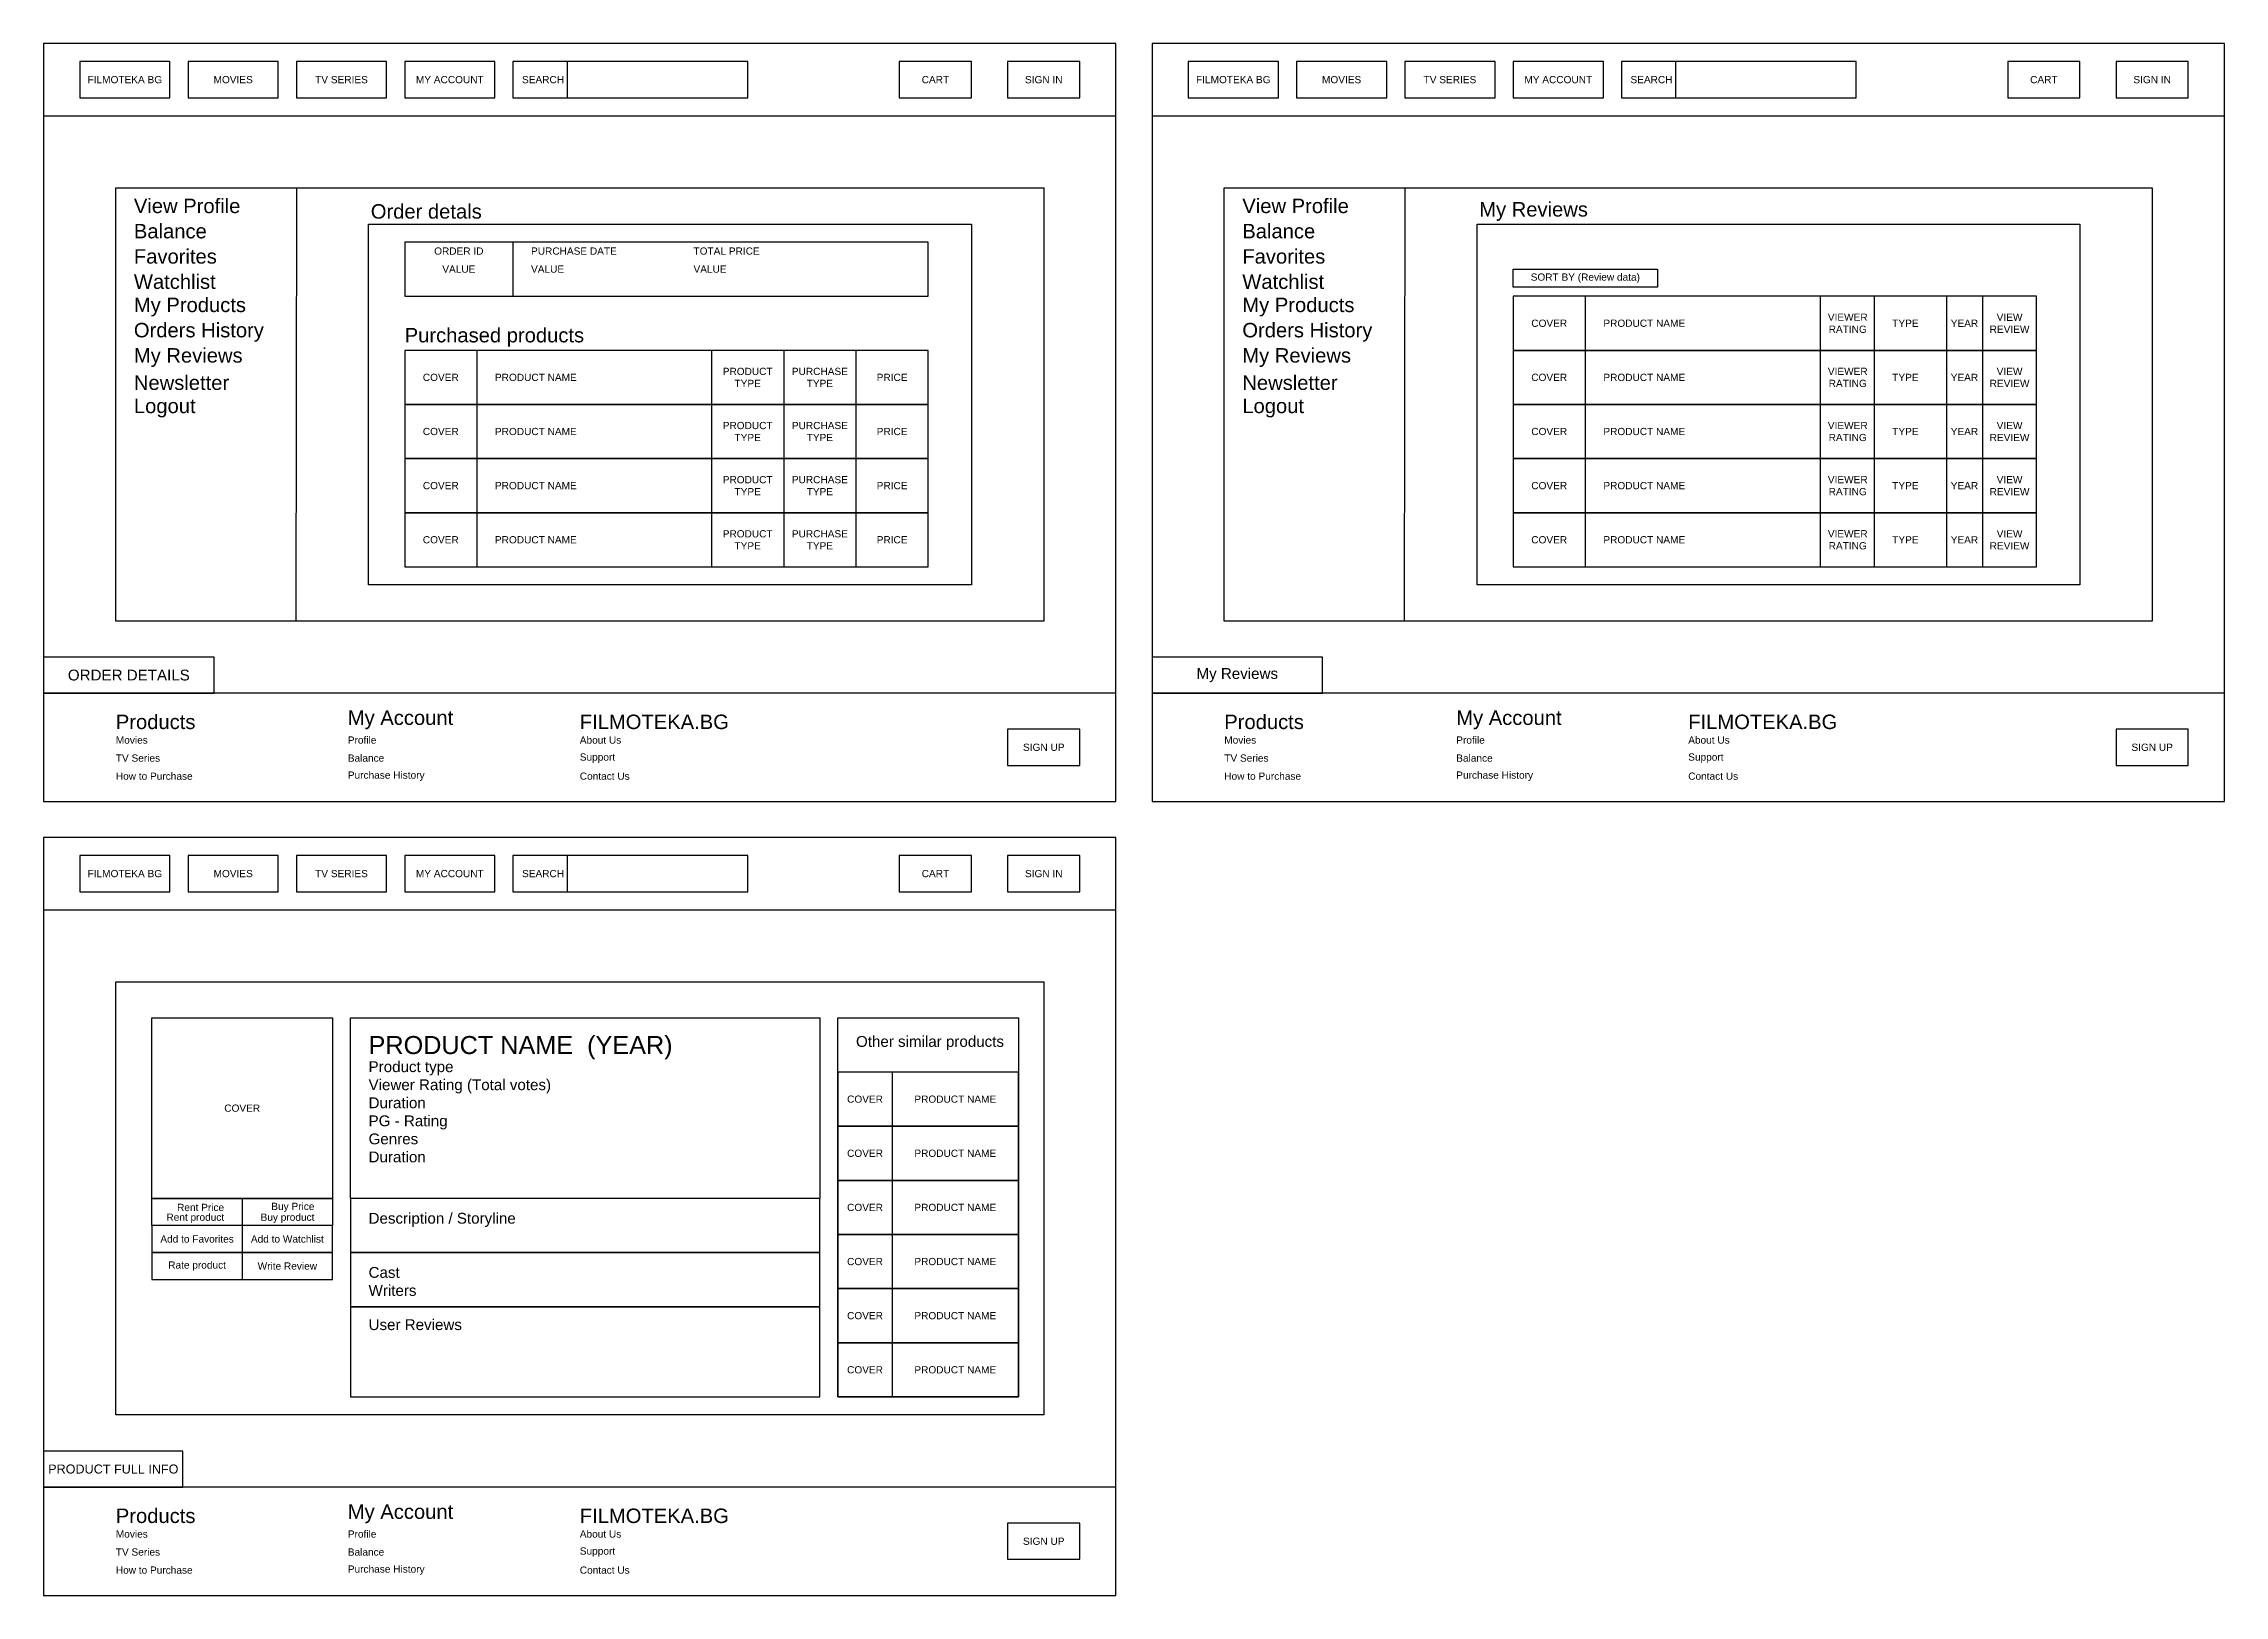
# Model space of a CAD drawing. Header units: inches. Extents: x 698 to 1619, y 429 to 1299.
# Drawn here: x 1015 to 1619, y 429 to 859 of the extents above; entities that cross this region are included whole.
import ezdxf

# ---------------------------------------------------------------- set-up
doc = ezdxf.new("R2010")
doc.units = ezdxf.units.IN
doc.header["$MEASUREMENT"] = 0
doc.styles.get("Standard").update_dxf_attribs({"font": 'arial.ttf'})

msp = doc.modelspace()

# ---------------------------------------------------------------- linework, layer by layer
msp.add_line((1044.79, 538.89), (1094.79, 538.89))
for points in [[(1014.79, 858.89), (1014.79, 648.89), (1311.79, 648.89), (1311.79, 858.89)], [(1014.79, 858.89), (1014.79, 838.89), (1311.79, 838.89), (1311.79, 858.89)], [(1321.79, 858.89), (1321.79, 648.89), (1618.79, 648.89), (1618.79, 858.89)], [(1321.79, 858.89), (1321.79, 838.89), (1618.79, 838.89), (1618.79, 858.89)], [(1024.79, 853.89), (1024.79, 843.89), (1049.79, 843.89), (1049.79, 853.89)], [(1054.79, 853.89), (1054.79, 843.89), (1079.79, 843.89), (1079.79, 853.89)], [(1084.79, 853.89), (1084.79, 843.89), (1109.79, 843.89), (1109.79, 853.89)], [(1114.79, 853.89), (1114.79, 843.89), (1139.79, 843.89), (1139.79, 853.89)], [(1144.79, 853.89), (1144.79, 843.89), (1209.79, 843.89), (1209.79, 853.89)], [(1251.79, 853.89), (1251.79, 843.89), (1271.79, 843.89), (1271.79, 853.89)], [(1281.79, 853.89), (1281.79, 843.89), (1301.79, 843.89), (1301.79, 853.89)], [(1331.79, 853.89), (1331.79, 843.89), (1356.79, 843.89), (1356.79, 853.89)], [(1361.79, 853.89), (1361.79, 843.89), (1386.79, 843.89), (1386.79, 853.89)], [(1391.79, 853.89), (1391.79, 843.89), (1416.79, 843.89), (1416.79, 853.89)], [(1421.79, 853.89), (1421.79, 843.89), (1446.79, 843.89), (1446.79, 853.89)], [(1451.79, 853.89), (1451.79, 843.89), (1516.79, 843.89), (1516.79, 853.89)], [(1558.79, 853.89), (1558.79, 843.89), (1578.79, 843.89), (1578.79, 853.89)], [(1588.79, 853.89), (1588.79, 843.89), (1608.79, 843.89), (1608.79, 853.89)], [(1034.79, 818.89), (1291.79, 818.89), (1291.79, 698.89), (1034.79, 698.89)], [(1034.79, 818.89), (1084.79, 818.89), (1084.65, 698.89), (1034.79, 698.89)], [(1341.79, 818.89), (1598.79, 818.89), (1598.79, 698.89), (1341.79, 698.89)], [(1341.79, 818.89), (1391.79, 818.89), (1391.65, 698.89), (1341.79, 698.89)], [(1104.79, 808.89), (1271.79, 808.89), (1271.79, 708.89), (1104.79, 708.89)], [(1259.79, 803.89), (1114.79, 803.89), (1114.79, 788.89), (1259.79, 788.89)], [(1411.79, 808.89), (1578.79, 808.89), (1578.79, 708.89), (1411.79, 708.89)], [(1421.79, 796.39), (1461.79, 796.39), (1461.79, 791.39), (1421.79, 791.39)], [(1566.79, 788.89), (1421.79, 788.89), (1421.79, 773.89), (1566.79, 773.89)], [(1259.79, 773.89), (1114.79, 773.89), (1114.79, 758.89), (1259.79, 758.89)], [(1566.79, 773.89), (1421.79, 773.89), (1421.79, 758.89), (1566.79, 758.89)], [(1259.79, 758.89), (1114.79, 758.89), (1114.79, 743.89), (1259.79, 743.89)], [(1566.79, 758.89), (1421.79, 758.89), (1421.79, 743.89), (1566.79, 743.89)], [(1259.79, 743.89), (1114.79, 743.89), (1114.79, 728.89), (1259.79, 728.89)], [(1566.79, 743.89), (1421.79, 743.89), (1421.79, 728.89), (1566.79, 728.89)], [(1259.79, 728.89), (1114.79, 728.89), (1114.79, 713.89), (1259.79, 713.89)], [(1566.79, 728.89), (1421.79, 728.89), (1421.79, 713.89), (1566.79, 713.89)], [(1014.79, 688.89), (1014.79, 678.89), (1061.99, 678.89), (1061.99, 688.89)], [(1321.79, 688.89), (1321.79, 678.89), (1368.99, 678.89), (1368.99, 688.89)], [(1014.79, 678.89), (1014.79, 648.89), (1311.79, 648.89), (1311.79, 678.89)], [(1321.79, 678.89), (1321.79, 648.89), (1618.79, 648.89), (1618.79, 678.89)], [(1281.79, 668.89), (1281.79, 658.89), (1301.79, 658.89), (1301.79, 668.89)], [(1588.79, 668.89), (1588.79, 658.89), (1608.79, 658.89), (1608.79, 668.89)], [(1014.79, 638.89), (1014.79, 428.89), (1311.79, 428.89), (1311.79, 638.89)], [(1014.79, 638.89), (1014.79, 618.89), (1311.79, 618.89), (1311.79, 638.89)], [(1024.79, 633.89), (1024.79, 623.89), (1049.79, 623.89), (1049.79, 633.89)], [(1054.79, 633.89), (1054.79, 623.89), (1079.79, 623.89), (1079.79, 633.89)], [(1084.79, 633.89), (1084.79, 623.89), (1109.79, 623.89), (1109.79, 633.89)], [(1114.79, 633.89), (1114.79, 623.89), (1139.79, 623.89), (1139.79, 633.89)], [(1144.79, 633.89), (1144.79, 623.89), (1209.79, 623.89), (1209.79, 633.89)], [(1251.79, 633.89), (1251.79, 623.89), (1271.79, 623.89), (1271.79, 633.89)], [(1281.79, 633.89), (1281.79, 623.89), (1301.79, 623.89), (1301.79, 633.89)], [(1034.79, 598.89), (1291.79, 598.89), (1291.79, 478.89), (1034.79, 478.89)], [(1044.79, 588.89), (1094.79, 588.89), (1094.79, 538.89), (1044.79, 538.89)], [(1099.79, 588.89), (1229.79, 588.89), (1229.79, 538.89), (1099.79, 538.89)], [(1234.79, 588.89), (1284.79, 588.89), (1284.79, 483.89), (1234.79, 483.89)], [(1234.79, 558.89), (1284.79, 558.89), (1284.79, 573.89), (1234.79, 573.89)], [(1234.79, 543.89), (1284.79, 543.89), (1284.79, 558.89), (1234.79, 558.89)], [(1234.79, 528.89), (1284.79, 528.89), (1284.79, 543.89), (1234.79, 543.89)], [(1044.79, 538.89), (1094.79, 538.89), (1094.79, 531.39), (1044.79, 531.39)], [(1229.79, 538.89), (1099.79, 538.89), (1099.79, 523.89), (1229.79, 523.89)], [(1094.79, 531.39), (1044.79, 531.39), (1044.79, 523.89), (1094.79, 523.89)], [(1234.79, 513.89), (1284.79, 513.89), (1284.79, 528.89), (1234.79, 528.89)], [(1094.79, 523.89), (1044.79, 523.89), (1044.79, 516.39), (1094.79, 516.39)], [(1229.79, 523.89), (1099.79, 523.89), (1099.79, 508.89), (1229.79, 508.89)], [(1234.79, 498.89), (1284.79, 498.89), (1284.79, 513.89), (1234.79, 513.89)], [(1229.79, 508.89), (1099.79, 508.89), (1099.79, 483.89), (1229.79, 483.89)], [(1234.79, 483.89), (1284.79, 483.89), (1284.79, 498.89), (1234.79, 498.89)], [(1014.79, 468.89), (1014.79, 458.89), (1053.39, 458.89), (1053.39, 468.89)], [(1014.79, 458.89), (1014.79, 428.89), (1311.79, 428.89), (1311.79, 458.89)], [(1281.79, 448.89), (1281.79, 438.89), (1301.79, 438.89), (1301.79, 448.89)]]:
    msp.add_lwpolyline(points, close=True)
for points in [[(1159.79, 853.89), (1159.79, 843.89)], [(1466.79, 853.89), (1466.79, 843.89)], [(1144.79, 803.89), (1144.79, 788.89)], [(1441.79, 788.89), (1441.79, 713.89)], [(1506.79, 788.89), (1506.79, 713.89)], [(1521.79, 788.89), (1521.79, 713.89)], [(1541.79, 788.89), (1541.79, 713.89)], [(1551.79, 788.89), (1551.79, 713.89)], [(1134.79, 773.89), (1134.79, 713.89)], [(1199.79, 773.89), (1199.79, 713.89)], [(1219.79, 773.89), (1219.79, 713.89)], [(1239.79, 773.89), (1239.79, 713.89)], [(1159.79, 633.89), (1159.79, 623.89)], [(1249.79, 573.89), (1249.79, 558.89)], [(1249.79, 558.89), (1249.79, 543.89)], [(1249.79, 543.89), (1249.79, 528.89)], [(1069.79, 538.89), (1069.79, 516.39)], [(1249.79, 528.89), (1249.79, 513.89)], [(1249.79, 513.89), (1249.79, 498.89)], [(1249.79, 498.89), (1249.79, 483.89)]]:
    msp.add_lwpolyline(points)

# ---------------------------------------------------------------- texts
for s, width, insert, char_height, attachment_point in [('FILMOTEKA BG', 23.0842, (1037.29, 848.89), 2, 5), ('MOVIES', 23.0842, (1067.29, 848.89), 2, 5), ('TV SERIES', 23.0842, (1097.29, 848.89), 2, 5), ('MY ACCOUNT', 23.0842, (1127.29, 848.89), 2, 5), ('SEARCH', 23.0842, (1147.29, 848.89), 2, 4), ('CART', 23.0842, (1261.79, 848.89), 2, 5), ('SIGN IN', 23.0842, (1291.79, 848.89), 2, 5), ('FILMOTEKA BG', 23.0842, (1344.29, 848.89), 2, 5), ('MOVIES', 23.0842, (1374.29, 848.89), 2, 5), ('TV SERIES', 23.0842, (1404.29, 848.89), 2, 5), ('MY ACCOUNT', 23.0842, (1434.29, 848.89), 2, 5), ('SEARCH', 23.0842, (1454.29, 848.89), 2, 4), ('CART', 23.0842, (1568.79, 848.89), 2, 5), ('SIGN IN', 23.0842, (1598.79, 848.89), 2, 5), ('Order detals', 95.0468, (1105.4, 812.36), 4, 4), ('My Reviews', 95.0468, (1412.4, 812.36), 4, 4), ('ORDER ID', 23.0842, (1129.79, 801.39), 2, 5), ('VALUE', 23.0842, (1129.79, 796.39), 2, 5), ('VALUE', 29.5047, (1149.79, 796.39), 2, 4), ('PURCHASE DATE', 29.5047, (1149.79, 801.39), 2, 4), ('VALUE', 29.5047, (1194.79, 796.39), 2, 4), ('TOTAL PRICE', 29.5047, (1194.79, 801.39), 2, 4), ('SORT BY (Review data)', 41.8584, (1441.79, 793.89), 2, 5), ('Purchased products', 95.0468, (1114.79, 774.89), 4, 7), ('COVER', 23.0842, (1431.79, 781.39), 2, 5), ('PRODUCT NAME', 23.0842, (1446.79, 781.39), 2, 4), ('VIEWER^JRATING', 9.3672, (1514.47, 781.39), 2, 5), ('TYPE', 9.3672, (1526.79, 781.39), 2, 4), ('YEAR', 9.3672, (1546.79, 781.39), 2, 5), ('VIEW REVIEW', 9.3672, (1559.29, 781.39), 2, 5), ('COVER', 23.0842, (1124.79, 766.39), 2, 5), ('PRODUCT NAME', 23.0842, (1139.79, 766.39), 2, 4), ('PRODUCT TYPE', 9.3672, (1209.79, 766.39), 2, 5), ('PURCHASE TYPE', 9.3672, (1229.79, 766.39), 2, 5), ('PRICE', 9.3672, (1249.79, 766.39), 2, 5), ('COVER', 23.0842, (1431.79, 766.39), 2, 5), ('PRODUCT NAME', 23.0842, (1446.79, 766.39), 2, 4), ('VIEWER^JRATING', 9.3672, (1514.47, 766.39), 2, 5), ('TYPE', 9.3672, (1526.79, 766.39), 2, 4), ('YEAR', 9.3672, (1546.79, 766.39), 2, 5), ('VIEW REVIEW', 9.3672, (1559.29, 766.39), 2, 5), ('COVER', 23.0842, (1124.79, 751.39), 2, 5), ('PRODUCT NAME', 23.0842, (1139.79, 751.39), 2, 4), ('PRODUCT TYPE', 9.3672, (1209.79, 751.39), 2, 5), ('PURCHASE TYPE', 9.3672, (1229.79, 751.39), 2, 5), ('PRICE', 9.3672, (1249.79, 751.39), 2, 5), ('COVER', 23.0842, (1431.79, 751.39), 2, 5), ('PRODUCT NAME', 23.0842, (1446.79, 751.39), 2, 4), ('VIEWER^JRATING', 9.3672, (1514.47, 751.39), 2, 5), ('TYPE', 9.3672, (1526.79, 751.39), 2, 4), ('YEAR', 9.3672, (1546.79, 751.39), 2, 5), ('VIEW REVIEW', 9.3672, (1559.29, 751.39), 2, 5), ('COVER', 23.0842, (1124.79, 736.39), 2, 5), ('PRODUCT NAME', 23.0842, (1139.79, 736.39), 2, 4), ('PRODUCT TYPE', 9.3672, (1209.79, 736.39), 2, 5), ('PURCHASE TYPE', 9.3672, (1229.79, 736.39), 2, 5), ('PRICE', 9.3672, (1249.79, 736.39), 2, 5), ('COVER', 23.0842, (1431.79, 736.39), 2, 5), ('PRODUCT NAME', 23.0842, (1446.79, 736.39), 2, 4), ('VIEWER^JRATING', 9.3672, (1514.47, 736.39), 2, 5), ('TYPE', 9.3672, (1526.79, 736.39), 2, 4), ('YEAR', 9.3672, (1546.79, 736.39), 2, 5), ('VIEW REVIEW', 9.3672, (1559.29, 736.39), 2, 5), ('COVER', 23.0842, (1124.79, 721.39), 2, 5), ('PRODUCT NAME', 23.0842, (1139.79, 721.39), 2, 4), ('PRODUCT TYPE', 9.3672, (1209.79, 721.39), 2, 5), ('PURCHASE TYPE', 9.3672, (1229.79, 721.39), 2, 5), ('PRICE', 9.3672, (1249.79, 721.39), 2, 5), ('COVER', 23.0842, (1431.79, 721.39), 2, 5), ('PRODUCT NAME', 23.0842, (1446.79, 721.39), 2, 4), ('VIEWER^JRATING', 9.3672, (1514.47, 721.39), 2, 5), ('TYPE', 9.3672, (1526.79, 721.39), 2, 4), ('YEAR', 9.3672, (1546.79, 721.39), 2, 5), ('VIEW REVIEW', 9.3672, (1559.29, 721.39), 2, 5), ('Products', 23.0842, (1034.79, 668.89), 4, 7), ('My Account', 30.4886, (1099.04, 668.89), 4, 7), ('FILMOTEKA.BG', 23.0842, (1163.29, 668.89), 4, 7), ('Products', 23.0842, (1341.79, 668.89), 4, 7), ('My Account', 30.4886, (1406.04, 668.89), 4, 7), ('FILMOTEKA.BG', 23.0842, (1470.29, 668.89), 4, 7), ('SIGN UP', 23.0842, (1291.79, 663.89), 2, 5), ('SIGN UP', 23.0842, (1598.79, 663.89), 2, 5), ('FILMOTEKA BG', 23.0842, (1037.29, 628.89), 2, 5), ('MOVIES', 23.0842, (1067.29, 628.89), 2, 5), ('TV SERIES', 23.0842, (1097.29, 628.89), 2, 5), ('MY ACCOUNT', 23.0842, (1127.29, 628.89), 2, 5), ('SEARCH', 23.0842, (1147.29, 628.89), 2, 4), ('CART', 23.0842, (1261.79, 628.89), 2, 5), ('SIGN IN', 23.0842, (1291.79, 628.89), 2, 5), ('PRODUCT NAME  (YEAR)', 93.8725, (1104.79, 583.89), 5, 1), ('Other similar products', 93.8725, (1239.79, 583.89), 3, 1), ('Product type', 93.8725, (1104.79, 576.89), 3, 1), ('Viewer Rating (Total votes)', 93.8725, (1104.79, 571.89), 3, 1), ('COVER', 23.0842, (1069.79, 563.89), 2, 5), ('Duration', 93.8725, (1104.79, 566.89), 3, 1), ('PG - Rating', 93.8725, (1104.79, 561.89), 3, 1), ('COVER', 23.0842, (1242.29, 566.39), 2, 5), ('PRODUCT NAME', 23.0842, (1267.29, 566.39), 2, 5), ('Genres', 93.8725, (1104.79, 556.89), 3, 1), ('Duration', 93.8725, (1104.79, 551.89), 3, 1), ('COVER', 23.0842, (1242.29, 551.39), 2, 5), ('PRODUCT NAME', 23.0842, (1267.29, 551.39), 2, 5), ('Buy Price', 17.4579, (1089.79, 536.39), 2, 6), ('Rent Price', 17.4579, (1064.79, 536.39), 2, 6), ('Description / Storyline', 93.8725, (1104.79, 534.89), 3, 1), ('COVER', 23.0842, (1242.29, 536.39), 2, 5), ('PRODUCT NAME', 23.0842, (1267.29, 536.39), 2, 5), ('Cast', 93.8725, (1104.79, 519.89), 3, 1), ('COVER', 23.0842, (1242.29, 521.39), 2, 5), ('PRODUCT NAME', 23.0842, (1267.29, 521.39), 2, 5), ('Writers', 93.8725, (1104.79, 514.89), 3, 1), ('COVER', 23.0842, (1242.29, 506.39), 2, 5), ('PRODUCT NAME', 23.0842, (1267.29, 506.39), 2, 5), ('User Reviews', 93.8725, (1104.79, 505.41), 3, 1), ('COVER', 23.0842, (1242.29, 491.39), 2, 5), ('PRODUCT NAME', 23.0842, (1267.29, 491.39), 2, 5), ('Products', 23.0842, (1034.79, 448.89), 4, 7), ('My Account', 30.4886, (1099.04, 448.89), 4, 7), ('FILMOTEKA.BG', 23.0842, (1163.29, 448.89), 4, 7), ('SIGN UP', 23.0842, (1291.79, 443.89), 2, 5)]:
    msp.add_mtext_dynamic_manual_height_columns(s, width=width, gutter_width=1, heights=[0], dxfattribs=dict(insert=insert, char_height=char_height, attachment_point=attachment_point))
at = {"color": 5}
for s, width, insert, char_height, attachment_point in [('View Profile', 36.4583, (1039.79, 813.89), 4, 4), ('View Profile', 36.4583, (1346.79, 813.89), 4, 4), ('Balance', 36.4583, (1039.79, 806.89), 4, 4), ('Balance', 36.4583, (1346.79, 806.89), 4, 4), ('Favorites', 36.4583, (1039.79, 799.89), 4, 4), ('Favorites', 36.4583, (1346.79, 799.89), 4, 4), ('Watchlist', 36.4583, (1039.79, 792.89), 4, 4), ('Watchlist', 36.4583, (1346.79, 792.89), 4, 4), ('My Products', 36.4583, (1039.79, 785.89), 4, 4), ('My Products', 36.4583, (1346.79, 785.89), 4, 4), ('Orders History', 36.4583, (1346.79, 778.89), 4, 4), ('My Reviews', 36.4583, (1039.79, 771.89), 4, 4), ('Newsletter', 36.4583, (1039.79, 764.89), 4, 4), ('Newsletter', 36.4583, (1346.79, 764.89), 4, 4), ('Logout', 36.4583, (1039.79, 757.89), 4, 4), ('Logout', 36.4583, (1346.79, 757.89), 4, 4), ('Movies', 23.0842, (1034.79, 665.89), 2, 4), ('Profile', 23.0842, (1099.04, 665.89), 2, 4), ('About Us', 23.0842, (1163.29, 665.89), 2, 4), ('Movies', 23.0842, (1341.79, 665.89), 2, 4), ('Profile', 23.0842, (1406.04, 665.89), 2, 4), ('About Us', 23.0842, (1470.29, 665.89), 2, 4), ('TV Series', 23.0842, (1034.79, 660.89), 2, 4), ('Balance', 23.0842, (1099.04, 660.89), 2, 4), ('Support', 23.0842, (1163.29, 660.89), 2, 4), ('TV Series', 23.0842, (1341.79, 660.89), 2, 4), ('Balance', 23.0842, (1406.04, 660.89), 2, 4), ('Support', 23.0842, (1470.29, 660.89), 2, 4), ('How to Purchase', 23.0842, (1034.79, 655.89), 2, 4), ('Purchase History', 23.0842, (1099.04, 655.89), 2, 4), ('Contact Us', 23.0842, (1163.29, 655.89), 2, 4), ('How to Purchase', 23.0842, (1341.79, 655.89), 2, 4), ('Purchase History', 23.0842, (1406.04, 655.89), 2, 4), ('Contact Us', 23.0842, (1470.29, 655.89), 2, 4), ('Rent product', 27.949, (1064.79, 533.39), 2, 6), ('Buy product', 25.6888, (1089.79, 533.39), 2, 6), ('Add to Favorites', 27.949, (1057.29, 527.64), 2, 5), ('Add to Watchlist', 27.949, (1082.29, 527.64), 2, 5), ('Rate product', 27.949, (1057.29, 520.14), 2, 5), ('Write Review', 27.949, (1082.29, 520.14), 2, 5), ('Movies', 23.0842, (1034.79, 445.89), 2, 4), ('Profile', 23.0842, (1099.04, 445.89), 2, 4), ('About Us', 23.0842, (1163.29, 445.89), 2, 4), ('TV Series', 23.0842, (1034.79, 440.89), 2, 4), ('Balance', 23.0842, (1099.04, 440.89), 2, 4), ('Support', 23.0842, (1163.29, 440.89), 2, 4), ('How to Purchase', 23.0842, (1034.79, 435.89), 2, 4), ('Purchase History', 23.0842, (1099.04, 435.89), 2, 4), ('Contact Us', 23.0842, (1163.29, 435.89), 2, 4)]:
    msp.add_mtext_dynamic_manual_height_columns(s, width=width, gutter_width=1, heights=[0], dxfattribs=dict(at, insert=insert, char_height=char_height, attachment_point=attachment_point))
at = {"color": 1}
for s, width, insert, char_height, attachment_point in [('Orders History', 36.4583, (1039.79, 778.89), 4, 4), ('My Reviews', 36.4583, (1346.79, 771.89), 4, 4), ('ORDER DETAILS', 43.8721, (1038.39, 683.89), 3, 5), ('My Reviews', 43.8721, (1345.39, 683.89), 3, 5), ('PRODUCT FULL INFO', 75.3823, (1034.09, 463.89), 2.5, 5)]:
    msp.add_mtext_dynamic_manual_height_columns(s, width=width, gutter_width=1, heights=[0], dxfattribs=dict(at, insert=insert, char_height=char_height, attachment_point=attachment_point))

doc.saveas('drawing.dxf')
